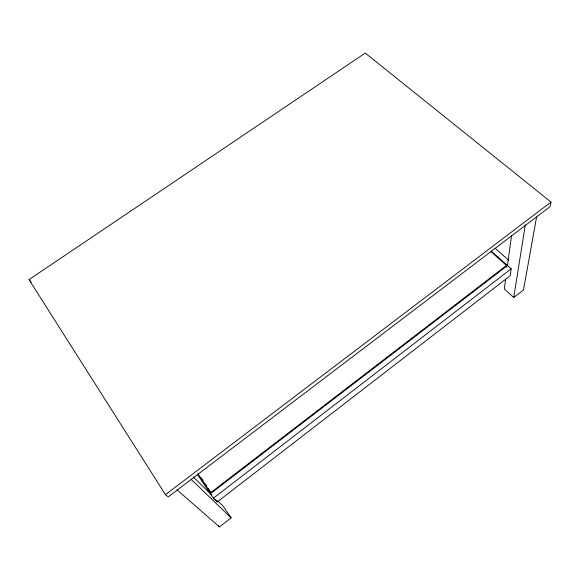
<?xml version="1.0" encoding="UTF-8"?>
<svg xmlns="http://www.w3.org/2000/svg" width="580" height="580" viewBox="0 0 580 580"><rect width="100%" height="100%" fill="white"/><g stroke="black" fill="none" stroke-linecap="round" stroke-linejoin="round"><path stroke-width="0.87" d="M506.238 267.22L506.471 265.481L490.977 251.676M505.644 279.111L504.317 288.956L513.721 297.547L523.508 289.92L536.58 217M507.457 265.683L511.56 235.255M511.183 268.823L510.19 275.746L217.239 501.917L213.396 498.169L511.183 268.823L491.282 251.111M513.721 297.547L525.313 224.881M551 202.057L550.072 206.639L168.207 496.915L165.459 494.66L29 279.625L365.269 53.07L551 202.057L165.459 494.66M177.183 489.977L219.479 526.93L231.108 517.867L223.46 506.536L217.681 500.866M506.471 265.481L210.634 492.688L198.026 473.933M210.417 493.747L507.478 265.524M495.088 248.211L508.624 260.173M191.146 479.363L231.108 517.867M193.278 476.927L211.714 495.015M29 279.625L31.247 282.032M200.665 477.289L203.188 481.037M204.704 483.292L206.726 486.294M208.242 488.548L210.765 492.297M215.767 499.735L217.239 501.917M197.287 474.193L214.39 499.655M218.537 525.502L219.479 526.93"/></g></svg>
